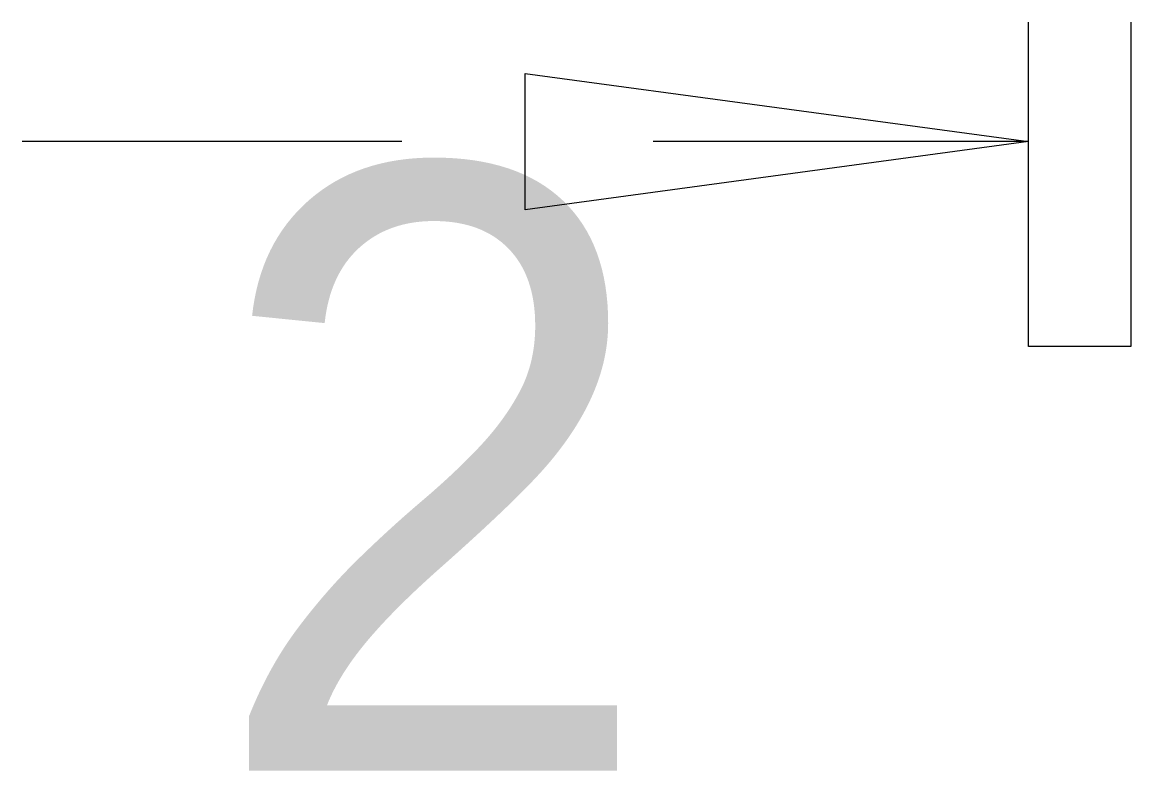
# Model space of a CAD drawing. Header units: millimetres. Extents: x -249154 to 415037, y -45458 to 354837.
# Drawn here: x -183901 to -182800, y -5629 to -4886 of the extents above; entities that cross this region are included whole.
import ezdxf

# ---------------------------------------------------------------- set-up
doc = ezdxf.new("R2010")
doc.units = ezdxf.units.MM

msp = doc.modelspace()

# ---------------------------------------------------------------- linework, layer by layer
at = {"lineweight": 9}
for points in [[(-182799.8124862524, -4885.956304288367), (-182799.8124862524, -5207.918400171635), (-182901.4847270612, -5207.918400171635), (-182901.4847270612, -4885.956304288367)], [(-183524.2272019727, -5004.57391851992), (-183901.2617616246, -5004.57391851992)], [(-182901.4847270612, -5004.57391851992), (-183274.2829433489, -5004.57391851992)]]:
    msp.add_lwpolyline(points, dxfattribs=at)
msp.add_lwpolyline([(-183401.3732443429, -4936.792424658721), (-182901.4847270612, -5004.57391851992), (-183401.3732443429, -5072.355412449237)], close=True, dxfattribs=at)

# ---------------------------------------------------------------- texts
at = {"insert": (-183716.3193005471, -5329.337258791653), "char_height": 600, "attachment_point": 4, "style": ''}
msp.add_mtext('2', dxfattribs=at)

doc.saveas('drawing.dxf')
